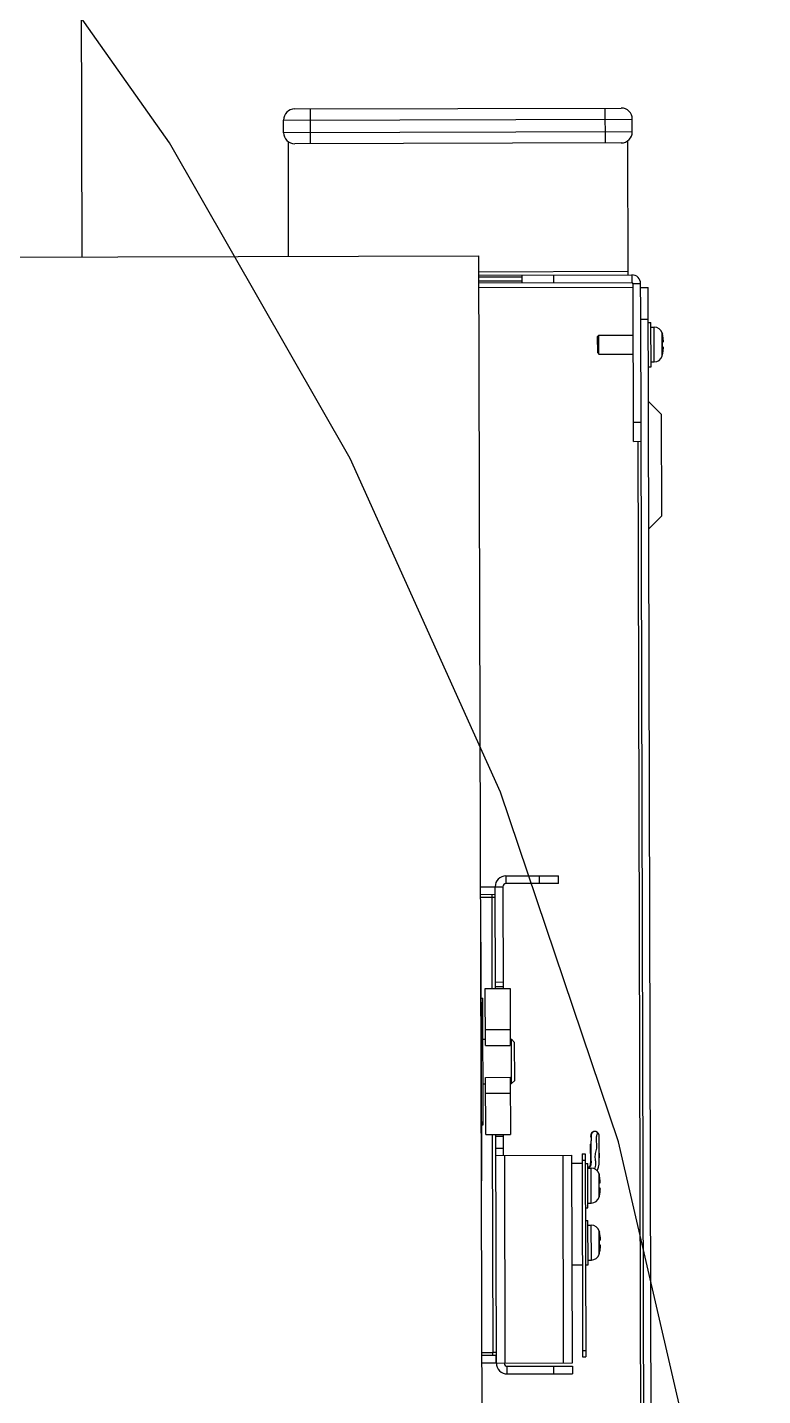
# Model space of a CAD drawing. Extents: x 100 to 738, y -85 to 470.
# Drawn here: x 641.1687 to 641.2847, y 462.8163 to 463.032 of the extents above; entities that cross this region are included whole.
import ezdxf

# ---------------------------------------------------------------- set-up
doc = ezdxf.new("R2010")
doc.units = 0
doc.linetypes.add('HIDDEN', pattern=[0.375, 0.25, -0.125])
doc.layers.get('0').update_dxf_attribs({"linetype": 'CONTINUOUS'})
doc.layers.add('A102', color=2, linetype='CONTINUOUS')
doc.layers.add('TAA', color=2, linetype='CONTINUOUS')

# ---------------------------------------------------------------- blocks, each defined once
blk = doc.blocks.new('G$C31A0D7E1')
at = {"linetype": 'HIDDEN'}
blk.add_line((0.6957007699875235, 0.9238241152889248), (0.6957007699875235, 1.322168096309144), dxfattribs=at)
for p, q in [((0.7171358195310745, 0.9386674481821369), (0.7500145999181881, 0.9386674481821369)), ((0.7187318768314648, 0.9351561221213756), (0.7187318768314648, 0.9386674481821369)), ((0.7484185426179428, 0.9351561221213756), (0.7484185426179428, 0.9386674481821369)), ((0.7160185794208447, 0.9362733622316238), (0.7160185794208447, 0.9375502080718977)), ((0.7160185794208447, 0.9375502080718977), (0.7511318400284179, 0.9375502080718977)), ((0.7511318400284179, 0.9362733622316238), (0.7511318400284179, 0.9375502080718977)), ((0.7511318400284179, 0.9362733622316238), (0.7160185794208447, 0.9362733622316238)), ((0.7164973966110053, 0.9238241152889248), (0.7164973966110053, 0.9353633212671454)), ((0.7500145999181881, 0.9351561221213756), (0.7171358195310745, 0.9351561221213756)), ((0.7506530228384023, 0.9353633212671454), (0.7506530228384023, 0.9218769253825055)), ((0.6871299422846345, 0.9238241152889248), (0.7356500842151097, 0.9238241152889248)), ((0.7356500842151097, 0.7616648495433865), (0.7356500842151097, 0.9238239593200802)), ((0.7506530228384023, 0.9221961368425763), (0.7356500842151097, 0.9221961368425763)), ((0.7356500842151097, 0.9218769253825055), (0.7510360765904438, 0.9218769253825055)), ((0.7356500842151097, 0.92171731965247), (0.7399913600720149, 0.92171731965247)), ((0.7399913600720149, 0.9212704236083673), (0.7356500842151097, 0.9212704236083673)), ((0.7399913600720149, 0.9211108178783411), (0.7399913600720149, 0.9218769253825055)), ((0.7431834746727958, 0.9211108178783411), (0.7431834746727958, 0.9218769253825055)), ((0.7510360765904438, 0.9218769253825055), (0.7510360765904438, 0.9211108178783411)), ((0.7356500842151097, 0.9211108178783411), (0.7510360765904438, 0.9211108178783411)), ((0.7511637611744577, 0.9206000795422223), (0.7356500842151097, 0.9206000795422223)), ((0.7511637611744577, 0.9051183237288778), (0.7511637611744577, 0.9209831332943089)), ((0.7519298686786856, 0.9209831332943089), (0.7511637611744577, 0.9209831332943089)), ((0.7519298686786856, 0.9183011827661866), (0.7519298686786856, 0.9209831332943089)), ((0.7519298686786856, 0.9206000795422223), (0.7526959761827686, 0.9206000795422223)), ((0.7526959761827686, 0.7280248707391764), (0.7526959761827686, 0.9206000795422223)), ((0.7519298686786856, 0.7280248707278268), (0.7519298686786856, 0.9183011827661866)), ((0.7519298686786856, 0.9174079649415322), (0.7526959761827686, 0.9174079649415322)), ((0.7475885928216353, 0.9156842230571641), (0.7477162774057943, 0.915811907641196)), ((0.7477162774057943, 0.9138966388807713), (0.7477162774057943, 0.915811907641196)), ((0.7477162774057943, 0.915811907641196), (0.7511637611744577, 0.915811907641196)), ((0.7526959761827686, 0.9170887534814703), (0.7529513453507962, 0.9170887534814703)), ((0.7529513453507962, 0.9126197930405059), (0.7529513453507962, 0.9170887534814703)), ((0.7529513453507962, 0.9166099362913641), (0.7532788985682456, 0.9166099362913641)), ((0.7532788985682456, 0.9130986102306032), (0.7532788985682456, 0.9166099362913641)), ((0.7540742517808827, 0.9136914315137873), (0.7540742517808827, 0.9160171150088874)), ((0.7540742517808827, 0.9160171150088874), (0.7541020374466786, 0.9159086154351058)), ((0.7541020374466786, 0.9158765039269866), (0.7541020374466786, 0.9159086154351058)), ((0.7475885928216353, 0.914024346086971), (0.7475885928216353, 0.915684200435713)), ((0.7541020374466786, 0.9145960449031157), (0.7541020374466786, 0.9151125016195681)), ((0.7541357296984358, 0.9151152305540826), (0.7541376112428799, 0.9151153984025643)), ((0.7541376112470894, 0.9145931481201197), (0.754136333281256, 0.9145932623368103)), ((0.754182546271244, 0.9151202396245711), (0.7541948954134944, 0.9151220692595405)), ((0.7541948954134944, 0.914586477263143), (0.7541825462697923, 0.9145883068981036)), ((0.7475885928216353, 0.9140243234648032), (0.7477162774057943, 0.9138966388807713)), ((0.7477162774057943, 0.9138966388807713), (0.7511637611744577, 0.9138966388807713)), ((0.7529513453507962, 0.9130986102306032), (0.7532788985682456, 0.9130986102306032)), ((0.7540742517808827, 0.9136914315137873), (0.7541020374466786, 0.9137999310875692)), ((0.7541020374466786, 0.9137999310875692), (0.7541020374466786, 0.9138320425956884)), ((0.7526959761827686, 0.9126197930405059), (0.7529513453507962, 0.9126197930405059)), ((0.7539728220230519, 0.9078616629443141), (0.7526959761827686, 0.9091385087845882)), ((0.7539728220230519, 0.9078616629443141), (0.7539728220230519, 0.8975868126131141)), ((0.7511637611744577, 0.9070335924892937), (0.7519298686786856, 0.9070335924892937)), ((0.7511637611744577, 0.9051183237288778), (0.7519298686786856, 0.9051183237288778)), ((0.7516106572185784, 0.9051183237288778), (0.7516106572185784, 0.7531021884663658)), ((0.7539728220230519, 0.8975868126131141), (0.7526959761827686, 0.8963099667728307)), ((0.7382037758956763, 0.861418274845414), (0.7382037758956763, 0.8606521673412492)), ((0.7382037758956763, 0.861418274845414), (0.7435026861327577, 0.861418274845414)), ((0.7435026861327577, 0.8606521673412492), (0.7382037758956763, 0.8606521673412492)), ((0.7415874173724053, 0.8606521673412492), (0.7415874173724053, 0.861418274845414)), ((0.7435026861327577, 0.8606521673412492), (0.7435026861327577, 0.861418274845414)), ((0.7356500842151097, 0.8603329558811875), (0.7370865357854467, 0.8603329558811875)), ((0.7356500842151097, 0.859566848377014), (0.7370865357854467, 0.859566848377014)), ((0.7367673243253396, 0.859566848377014), (0.7367673243253396, 0.8592476369169435)), ((0.7370865357854467, 0.8603329558811875), (0.7370865357854467, 0.859566848377014)), ((0.7371184569314864, 0.850086268012963), (0.7371184569314864, 0.8603329558811875)), ((0.7371184569314864, 0.8603329558811875), (0.7378845644355693, 0.8603329558811875)), ((0.7378845644355693, 0.8603329558811875), (0.7378845644355693, 0.850086268012963)), ((0.7367673243253396, 0.8592476369169435), (0.7356500842151097, 0.8592476369169435)), ((0.7371184569314864, 0.8592476369169435), (0.7367673243253396, 0.8592476369169435)), ((0.7367992454713792, 0.850086268012963), (0.7367992454713792, 0.8592476369169435)), ((0.7356820053611495, 0.8307420535327745), (0.7356820053611495, 0.8547467553299753)), ((0.7360969802592306, 0.8443404617317241), (0.7360969802592306, 0.850086268012963)), ((0.7360969802592306, 0.850086268012963), (0.7385868296477179, 0.850086268012963)), ((0.7378845644355693, 0.8507094269681733), (0.7371184569314864, 0.8507094269681733)), ((0.7378845644355693, 0.8502458737429986), (0.7371184569314864, 0.8502458737429986)), ((0.7385868296477179, 0.850086268012963), (0.7385868296477179, 0.8443404617317241)), ((0.7356820053611495, 0.8491286336327593), (0.735841611091203, 0.8491286336327593)), ((0.735841611091203, 0.8363601752307069), (0.735841611091203, 0.8491286336327593)), ((0.7385868296477179, 0.8459322061454589), (0.7360969802592306, 0.8459322061454589)), ((0.735841611091203, 0.8449788846518572), (0.7360969802592306, 0.8449788846518572)), ((0.7360969802592306, 0.8443404617317241), (0.7385868296477179, 0.8443404617317241)), ((0.7385868296477179, 0.8449788846518572), (0.7387145142317317, 0.8449788846518572)), ((0.7387145142317317, 0.8405099242108925), (0.7387145142317317, 0.8449788846518572)), ((0.7390337256918387, 0.8446596731917864), (0.7387145142317317, 0.8449788846518572)), ((0.7390337256918387, 0.840829135671671), (0.7390337256918387, 0.8446596731917864)), ((0.735841611091203, 0.8405099242108925), (0.7360969802592306, 0.8405099242108925)), ((0.7360969802592306, 0.8354025408497868), (0.7360969802592306, 0.8411483471310252)), ((0.7360969802592306, 0.8411483471310252), (0.7385868296477179, 0.8411483471310252)), ((0.7385868296477179, 0.8411483471310252), (0.7385868296477179, 0.8354025408497868)), ((0.7385868296477179, 0.8405099242108925), (0.7387145142317317, 0.8405099242108925)), ((0.7390337256918387, 0.8408291356709636), (0.7387145142317317, 0.8405099242108925)), ((0.7360969802592306, 0.8395566027180072), (0.7385868296477179, 0.8395566027180072)), ((0.7356820053611495, 0.8363601752299993), (0.735841611091203, 0.8363601752299993)), ((0.7360969802592306, 0.8354025408497868), (0.7385868296477179, 0.8354025408497868)), ((0.7367992454713792, 0.813472713543037), (0.7367992454713792, 0.8354025408497868)), ((0.7371184569314864, 0.8123873945788107), (0.7371184569314864, 0.8354025408497868)), ((0.7371184569314864, 0.8352429351197515), (0.7378845644355693, 0.8352429351197515)), ((0.7378845644355693, 0.833295745213332), (0.7378845644355693, 0.8354025408497868)), ((0.7466962008055761, 0.8345957077772215), (0.746687098385809, 0.8339813363630862)), ((0.7466982723355198, 0.834680105150678), (0.7466962008055761, 0.8345957077772215)), ((0.7467006912844663, 0.8347562029878567), (0.7466982723355198, 0.834680105150678)), ((0.746703377665229, 0.8348243330892346), (0.7467006912844663, 0.8347562029878567)), ((0.7467062295161001, 0.8348850364614627), (0.746703377665229, 0.8348243330892346)), ((0.746709155525282, 0.8349390259597772), (0.7467062295161001, 0.8348850364614627)), ((0.7468408176352046, 0.8356089345051586), (0.7468019695339106, 0.8355797901562361)), ((0.7470246949008511, 0.8356761004460495), (0.7469624685970042, 0.8356643611856849)), ((0.7472209689393225, 0.8347706475199476), (0.7472210288100287, 0.8347682475952659)), ((0.7371184569314864, 0.8340214192658855), (0.7378845644355693, 0.8340214192658855)), ((0.7371184569314864, 0.833295745213332), (0.7447795319730411, 0.833295745213332)), ((0.7380122490195831, 0.8123873945788107), (0.7380122490195831, 0.833295745213332)), ((0.7438857398849443, 0.8123873945788107), (0.7438857398849443, 0.833295745213332)), ((0.7447795319730411, 0.8123873945788107), (0.7447795319730411, 0.833295745213332)), ((0.7458010086452967, 0.8334234297973548), (0.7458010086452967, 0.81299389635294)), ((0.7458010086452967, 0.8334234297973548), (0.7461202201054038, 0.8334234297973548)), ((0.7461202201054038, 0.8334234297973548), (0.7461202201054038, 0.81299389635294)), ((0.7466628795874988, 0.8324657954171513), (0.7466628794966291, 0.8343810643818612)), ((0.7466847227489452, 0.8334234298044496), (0.7466628795874988, 0.8334234298044496)), ((0.7472462313989134, 0.8340049249245065), (0.7472459241600337, 0.8340014885599345)), ((0.7475102520657111, 0.8332470385341515), (0.7475030680649413, 0.8334963527034556)), ((0.7475226988447897, 0.8327006675172569), (0.7475102520657111, 0.8332470385341515)), ((0.7458010086452967, 0.8324657954171513), (0.7447795319730411, 0.8324657954171513)), ((0.7458010086452967, 0.8327850068772221), (0.7461202201054038, 0.8327850068772221)), ((0.7461202201054038, 0.8324657954171513), (0.7463755892734314, 0.8324657954171513)), ((0.7463755892734314, 0.8279968349761869), (0.7463755892734314, 0.8324657954171513)), ((0.7463755892734314, 0.8319869782270451), (0.7467031424907357, 0.8319869782270451)), ((0.7466907322699079, 0.8324657954171513), (0.7466628795874988, 0.8324657954171513)), ((0.7466968510734028, 0.8325544070302353), (0.7466890255605314, 0.8324410791078902)), ((0.7467031424907357, 0.8284756521662934), (0.7467031424907357, 0.8319869782270451)), ((0.747498495703518, 0.8290684734494778), (0.747498495703518, 0.8313941569445685)), ((0.747498495703518, 0.8313941569445685), (0.7475262813693139, 0.8312856573707867)), ((0.7475262813693139, 0.8312535458626676), (0.7475262813693139, 0.8312856573707867)), ((0.7475262813693139, 0.8299730868387968), (0.7475262813693139, 0.8304895435552491)), ((0.7475599736210711, 0.8304922724897636), (0.7475618551655151, 0.8304924403382454)), ((0.7476067901938793, 0.8304972815602527), (0.7476191393359845, 0.8304991111952219)), ((0.747498495703518, 0.8290684734494778), (0.7475262813693139, 0.8291769730232591)), ((0.7475262813693139, 0.8291769730232591), (0.7475262813693139, 0.8292090845313694)), ((0.7475618551697247, 0.8299701900558007), (0.7475605772037462, 0.8299703042725003)), ((0.7476191393359845, 0.8299635191988246), (0.7476067901924277, 0.8299653488337938)), ((0.7461202201054038, 0.8279968349761869), (0.7463755892734314, 0.8279968349761869)), ((0.7463755892734314, 0.8284756521662934), (0.7467031424907357, 0.8284756521662934)), ((0.7461202201054038, 0.826719989135904), (0.7463755892734314, 0.826719989135904)), ((0.7463755892734314, 0.8222510286949393), (0.7463755892734314, 0.826719989135904)), ((0.7463755892734314, 0.8262411719458068), (0.7467031424907357, 0.8262411719458068)), ((0.7467031424907357, 0.8227298458850459), (0.7467031424907357, 0.8262411719458068)), ((0.747498495703518, 0.8233226671682301), (0.747498495703518, 0.8256483506633301)), ((0.747498495703518, 0.8256483506633301), (0.7475262813693139, 0.8255398510895481)), ((0.7475262813693139, 0.8255077395814289), (0.7475262813693139, 0.8255398510895481)), ((0.7475262813693139, 0.8242272805575585), (0.7475262813693139, 0.8247437372740016)), ((0.7475599736210711, 0.824746466208516), (0.7475618551655151, 0.8247466340569978)), ((0.7475618551697247, 0.824224383774553), (0.7475605772037462, 0.8242244979912527)), ((0.7476067901938793, 0.8247514752790138), (0.7476191393359845, 0.824753304913974)), ((0.7476191393359845, 0.8242177129175857), (0.7476067901924277, 0.8242195425525459)), ((0.7447795319730411, 0.8222510286949393), (0.7458010086452967, 0.8222510286949393)), ((0.7461202201054038, 0.8222510286949393), (0.7463755892734314, 0.8222510286949393)), ((0.7463755892734314, 0.8227298458850459), (0.7467031424907357, 0.8227298458850459)), ((0.747498495703518, 0.8233226671682301), (0.7475262813693139, 0.8234311667420119)), ((0.7475262813693139, 0.8234311667420119), (0.7475262813693139, 0.8234632782501307)), ((0.7356500842151097, 0.813472713543037), (0.7367673243253396, 0.813472713543037)), ((0.7370865357854467, 0.8131535020829666), (0.7356500842151097, 0.8131535020829666)), ((0.7367673243253396, 0.8131535020829666), (0.7367673243253396, 0.813472713543037)), ((0.7371184569314864, 0.813472713543037), (0.7367673243253396, 0.813472713543037)), ((0.7370865357854467, 0.8123873945788107), (0.7370865357854467, 0.8131535020829666)), ((0.7458010086452967, 0.8136323192730724), (0.7461202201054038, 0.8136323192730724)), ((0.7458010086452967, 0.81299389635294), (0.7461202201054038, 0.81299389635294)), ((0.7370865357854467, 0.8123873945788107), (0.7356500842151097, 0.8123873945788107)), ((0.7371184569314864, 0.8123873945788107), (0.7447795319730411, 0.8123873945788107)), ((0.7382037758956763, 0.8113020756145662), (0.7382037758956763, 0.81206818311874)), ((0.7382037758956763, 0.81206818311874), (0.7447795319730411, 0.81206818311874)), ((0.7382037758956763, 0.8113020756145662), (0.7447795319730411, 0.8113020756145662)), ((0.7428642632126886, 0.81206818311874), (0.7428642632126886, 0.8113020756145662)), ((0.7447795319730411, 0.81206818311874), (0.7447795319730411, 0.8113020756145662))]:
    blk.add_line(p, q)
for points in [[(0.7467307344037099, 0.8354745875920656), (0.7467122937591101, 0.8354224289885316), (0.7467015938413702, 0.835367891118976), (0.7466988216451257, 0.8353136165747589), (0.7467027999307989, 0.8352615402901886), (0.7467102997863848, 0.8352228475774104)], [(0.7467146435541164, 0.8350264649793551), (0.746712097270324, 0.8349870783569016), (0.746709155525282, 0.8349390259597772)], [(0.7467108976963753, 0.8352339259494602), (0.7467099649490733, 0.8352166435459116), (0.7467096201638427, 0.8351986362223659), (0.7467099314361216, 0.8351814394590014), (0.7467107210645249, 0.8351664244520566), (0.7467116977041116, 0.835154357835388), (0.7467126347684543, 0.8351451365100551), (0.7467134423308665, 0.8351381170805481), (0.7467151686399564, 0.8351242055067547)], [(0.7467188025972153, 0.83530008803911), (0.7467171602577606, 0.8352895241763498), (0.7467154754532285, 0.8352777273621683), (0.7467138033292413, 0.8352645660253873), (0.7467122337416479, 0.8352499598311457), (0.7467108976963753, 0.8352339259494602)], [(0.7467163405212646, 0.8350568557511358), (0.746715604544503, 0.8350426465935228), (0.7467146435541164, 0.8350264649793551)], [(0.7467151686399564, 0.8351242055067547), (0.7467156051091731, 0.835120594443429), (0.7467160035438681, 0.8351171051188362), (0.7467163603060559, 0.8351136981465574), (0.7467166652132402, 0.8351104024903946), (0.7467169070364696, 0.8351072839590072), (0.7467170753332671, 0.835104458150187), (0.7467172072002798, 0.8351009721744851), (0.7467173043469049, 0.8350957492606955), (0.7467173105537759, 0.835088808489151), (0.7467171774860045, 0.8350800612297287), (0.7467168618936367, 0.8350693639117485), (0.7467163405212646, 0.8350568557511358)], [(0.7468743714358089, 0.8356032948693204), (0.7468593062728422, 0.8355910062488703), (0.746845374607989, 0.835578376294908), (0.7468322538188116, 0.8355652127704665), (0.7468195962438906, 0.8355511592617755), (0.7468073029267539, 0.8355359964507126), (0.7467954561971702, 0.8355196592769863), (0.7467842611801849, 0.8355022566506136), (0.7467736041013078, 0.8354833990222147), (0.7467654440157507, 0.8354670635566336), (0.7467589323779559, 0.8354525623850857), (0.7467533994820915, 0.8354389847873452), (0.7467484816841075, 0.8354257278999399), (0.7467441569476448, 0.8354129299066745), (0.7467405618016555, 0.83540129716576), (0.7467375365842946, 0.8353906659699571), (0.7467349519659359, 0.8353808619872392), (0.7467327075044001, 0.8353717232397887), (0.7467307250245252, 0.8353631009445599), (0.746728999195768, 0.8353551318432263), (0.7467274990132406, 0.8353478677970155), (0.746726099053992, 0.8353408348769203), (0.7467247277641613, 0.8353337245551447), (0.7467233366242173, 0.8353262869267101), (0.7467218929592138, 0.8353183077808537), (0.7467203823420479, 0.8353096244956671), (0.7467188025972153, 0.83530008803911)], [(0.7468015957662985, 0.8355794674972907), (0.746783347589279, 0.8355611393158653), (0.7467552042463556, 0.8355218026684472), (0.7467307344037099, 0.8354745875920656)], [(0.7469624685970042, 0.8356643611856849), (0.7468996604274905, 0.8356417330223017), (0.7468408176352046, 0.8356089345051586)], [(0.7470226735191269, 0.8356700220349013), (0.7470114628346514, 0.8356677451804269), (0.7469996812270605, 0.8356649228871955), (0.7469873680209079, 0.8356614917371212), (0.746974616675044, 0.8356574051529971), (0.7469614968569828, 0.8356526145075658), (0.746948073093709, 0.8356470721127603), (0.7469343450054855, 0.8356407005030487), (0.7469202081379271, 0.8356333519870924), (0.7469056110205576, 0.8356248679834954), (0.7468902062401802, 0.8356148458608857), (0.7468743714358089, 0.8356032948693204)], [(0.7471178328040946, 0.8356743561944774), (0.7471100243278567, 0.8356749022886752), (0.7470999371562697, 0.8356754152522626), (0.747089875989119, 0.8356756782888968), (0.7470804352683919, 0.8356756801516734), (0.7470713436776616, 0.8356754461987506), (0.7470623334702612, 0.8356749781538791), (0.7470531317928158, 0.8356742516073168), (0.7470434894970623, 0.8356732177388618), (0.7470333371248062, 0.8356718249724433), (0.7470226735191269, 0.8356700220349013)], [(0.7471444324275563, 0.8356709151843144), (0.747085870536573, 0.8356780155686767), (0.7470246949008511, 0.8356761004460495)], [(0.7471835437458179, 0.8356654952581759), (0.7471812842840899, 0.8356659761871242), (0.7471725415765853, 0.8356676969184909), (0.7471629584109345, 0.8356693394841855), (0.7471524939371039, 0.835670864112609), (0.7471416800033291, 0.8356721742933427), (0.747132845995059, 0.8356730725458799), (0.7471270226572903, 0.8356735976416358), (0.7471230009000046, 0.8356739395901797), (0.7471178328040946, 0.8356743561944774)], [(0.7475030680649413, 0.8334963527034556), (0.7475075204981322, 0.8337330027127908), (0.7475157947939478, 0.8339651003169731), (0.7475173597898588, 0.8341939826183249), (0.7475180945138948, 0.8344185530552611), (0.747522030813952, 0.8346258033408342), (0.7475280550684493, 0.8347923262938206), (0.7475340936150512, 0.8349202760113417), (0.7475375534970073, 0.835022398179242), (0.7475386129540988, 0.8350926908368236), (0.7475390238764217, 0.8351445097206187), (0.7475385868185835, 0.8351925316160237), (0.7475347110501431, 0.8352517083828567), (0.7475220435320932, 0.8353247118926816), (0.7474921711214707, 0.8354119310131533), (0.7474386678750449, 0.835502163206769), (0.7473618436630001, 0.8355808478151654), (0.7472638580924903, 0.8356397322069977), (0.7471829811519491, 0.8356656162783338)], [(0.7466869355014251, 0.8335195684067414), (0.7466823633889503, 0.8333318010429536), (0.7466809720135578, 0.833229645640889), (0.7466819161098576, 0.8331228250888788), (0.7466849734930908, 0.8330132229452456), (0.7466941872842336, 0.8327850439270282)], [(0.746687098385809, 0.8339813363630862), (0.7466865504224116, 0.8339116883019809), (0.7466864598337981, 0.8338396488944702), (0.7466876057610403, 0.833688797995553)], [(0.7466876057610403, 0.833688797995553), (0.746687844923498, 0.8336066277086776), (0.7466869355014251, 0.8335195684067414)], [(0.7475193541649662, 0.8328522013258234), (0.7475315331390239, 0.8329223647673025), (0.7475465424966187, 0.8330441308878317), (0.7475558707606131, 0.8331677110026674), (0.7475571191632823, 0.8332874604905985), (0.747551832385914, 0.8333857090529699), (0.7475428733758002, 0.8334700538579733), (0.747534186327492, 0.8335302794089527), (0.7475219485383274, 0.8335928741615813), (0.7475057728742711, 0.8336401152458826)], [(0.7466890255605314, 0.8324410791078902), (0.7466711830726932, 0.8323294079171375), (0.7466413789875862, 0.8322228081778849), (0.7465971074621027, 0.8321275559180097), (0.746537081914182, 0.8320484434378609), (0.7464644299348552, 0.8319869782270451)], [(0.7465267138968885, 0.8321456734595944), (0.7464970352469262, 0.8320972835899889), (0.7464812120113238, 0.8320727695813424), (0.7464686878277346, 0.8320550285766303)], [(0.7466221894146674, 0.8324237625742533), (0.746621114138104, 0.8323952132865684), (0.746620860506157, 0.8323658264440432), (0.7466212093298675, 0.8323360711392822), (0.7466213511632346, 0.8323075754096024), (0.7466195546007671, 0.8322818088726474), (0.7466140611317938, 0.8322618670623921), (0.7466044188694269, 0.8322456833470965), (0.7465902023706129, 0.8322289682447458), (0.7465736861952542, 0.8322107812732454), (0.7465573485624795, 0.8321910347310219), (0.7465416854279746, 0.8321690640531627), (0.7465267138968885, 0.8321456734595944)], [(0.7466628795874988, 0.8327212831701334), (0.7466572643444462, 0.8326907059490636), (0.7466502577869681, 0.832650989682612), (0.746644228964885, 0.8326146925617522), (0.7466389588503648, 0.8325805044738476), (0.7466342557511239, 0.8325470677068701), (0.7466301506406952, 0.832514315520064), (0.7466266967819833, 0.8324822969053267), (0.746624044768871, 0.8324521704512668), (0.7466221894146674, 0.8324237625742533)], [(0.7466941872842336, 0.8327850439270282), (0.7466974969481252, 0.8326688626656558), (0.7466968510734028, 0.8325544070302353)], [(0.7473066658915054, 0.8317216886236828), (0.7473408004277104, 0.8317713342775491), (0.7474592157692534, 0.8320742121504194), (0.7475140103174523, 0.8323967439466644), (0.7475226988447897, 0.8327006675172569)]]:
    blk.add_lwpolyline(points)
blk.add_arc((0.3816461684892614, 0.7309883956511141), 0.382055660751, 358.5637245604845, 177.3470078906941, dxfattribs=at)
for centre, radius, start, end in [((0.7171358195310745, 0.9375502080718977), 0.0011172401102418, 90, 180), ((0.7500145999181881, 0.9375502080718977), 0.0011172401102418, 0, 89.99999999870187), ((0.7171358195310745, 0.9362733622316238), 0.0011172401102418, 180, 270), ((0.7500145999181881, 0.9362733622316238), 0.0011172401102418, 270.0000000012981, 0), ((0.7510360765904438, 0.9209831332943089), 0.0008937920881935, 0, 90), ((0.7510360765904438, 0.9209831332943089), 0.0001276845840276, 0, 90), ((0.7532788985682456, 0.9157799864951833), 0.0008299497961796, 16.60154959895158, 90), ((0.7497604395919564, 0.9148590642653577), 0.0044592213886998, 12.46748867221185, 13.18908031312392), ((0.7497581193033573, 0.9148586684764833), 0.0044615724087682, 7.096632068130237, 12.46601875329915), ((0.7539255113719042, 0.9175012976523891), 0.0023953095710396, 274.2263334095935, 275.0348976464488), ((0.7539255066603201, 0.9122071908390672), 0.0023953677916631, 84.96511196066307, 85.77365650309626), ((0.75401300422695, 0.9165152118717468), 0.0014053485895224, 275.086883163415, 276.0580197997363), ((0.7540130062449562, 0.9131933555074947), 0.0014053276364822, 83.94197222584509, 84.91312320739281), ((0.754048977051548, 0.9161692646664434), 0.0010575371616247, 276.0979913676919, 276.2230293237586), ((0.7540489824540908, 0.9135393327130013), 0.0010574860182739, 83.77696304140618, 83.90200695397841), ((0.7540785710354005, 0.9159046900839777), 0.0007913139803615, 276.1694491150359, 277.4034279779359), ((0.7540785702778136, 0.9138038500324769), 0.0007913204312704, 82.59657737411389, 83.8305462384854), ((0.7541049725762259, 0.915697327604093), 0.0005822784678139, 277.4563898379531, 277.6559575874705), ((0.7541049780056231, 0.9140112601968812), 0.0005822368334179, 82.34403090959586, 82.54361281603953), ((0.749760447039505, 0.9148590752859506), 0.0044592122486116, 6.041141938381085, 7.095140093489499), ((0.74976044867879, 0.9148494710444881), 0.0044592105972244, 352.9048597496849, 353.9588582950236), ((0.7504911674939443, 0.9150320543496036), 0.0037155626723547, 2.368812008201979, 4.574253861163764), ((0.7534530292652027, 0.9152555189961898), 0.0007537733180579, 349.8024725993801, 354.679594451034), ((0.7534530292652027, 0.9144530275264944), 0.0007537733180579, 5.320405548965989, 10.19752740061986), ((0.7504899917785406, 0.9146765806386287), 0.0037167416976164, 355.425832167501, 356.1661568271962), ((0.7504915968255284, 0.9146764722720073), 0.0037151329967048, 356.1661692526169, 356.8953121458811), ((0.750492841667292, 0.9146764040295686), 0.0037138862858451, 356.8953232698998, 357.6314791357679), ((0.7532788985682456, 0.9139285600267839), 0.0008299497961796, 270, 343.3984504010484), ((0.7497604392670897, 0.9148494823310944), 0.0044592217220984, 346.8109197185084, 347.5325113055959), ((0.7497581190288609, 0.914849878093722), 0.0044615726868368, 347.5339814059899, 352.9033677561317), ((0.7382037758956763, 0.8603329558811875), 0.0010853189642349, 90, 180), ((0.7382037758956763, 0.8603329558811875), 0.0003192114600691, 90, 180), ((0.7470778543948554, 0.8343810641768598), 0.0004149748980898, 158.0776158612352, 179.9999716449445), ((0.74707785448558, 0.8352429351197515), 0.0004149748980898, 150.2264722797518, 208.7940901970091), ((0.7471280770702377, 0.8354081172377764), 0.0002632869125197, 69.91119087507181, 77.83875947337734), ((0.7470665327005963, 0.83351805004054), 0.0004081178599674, 174.4865311556262, 184.5078684315067), ((0.7470688156031005, 0.8335183269117912), 0.0004104154717024, 184.5213524129556, 193.0446646428219), ((0.7461202200990168, 0.8324657954242461), 0.0005426594899204, 298.1707660380008, 1.2074182697e-06), ((0.7467031424907357, 0.8311570284308738), 0.0008299497961796, 16.60154959891999, 90), ((0.7431846835188014, 0.8302361062017467), 0.004459221385153, 12.4674886717339, 13.18908031321924), ((0.7473497552945395, 0.8328783395887779), 0.002395309571749, 274.2263334095964, 275.0348976451404), ((0.7431823632259925, 0.8302357104121735), 0.0044615724087682, 7.096632068227809, 12.46601875329322), ((0.7474372481494402, 0.8318922538074371), 0.0014053485895224, 275.086883163415, 276.0580197997363), ((0.7474732209776672, 0.8315463065709153), 0.0010575371297035, 276.0979913650734, 276.2230293263771), ((0.7475028149573101, 0.8312817320253383), 0.0007913139867457, 276.1694491176562, 277.4034279700661), ((0.7475292165278931, 0.8310743693205837), 0.000582278246494, 277.4563898208801, 277.6559576453149), ((0.7431846909606885, 0.8302361172216411), 0.004459212249321, 6.041141938483836, 7.095140093286539), ((0.7439154114151281, 0.8304090962852846), 0.003715562673064, 2.36881200840744, 4.574253860865693), ((0.7468772731871124, 0.8306325609318708), 0.0007537733180579, 349.8024725999629, 354.6795944504236), ((0.7467031424907357, 0.829305601962465), 0.0008299497961796, 270, 343.3984504010484), ((0.7473497505829556, 0.8275842327747484), 0.0023953677916631, 84.96511196066307, 85.7736565030989), ((0.743184683173322, 0.8302265242703228), 0.004459221739123, 346.8109197201315, 347.5325113043642), ((0.743182362952222, 0.8302269200294033), 0.0044615726861275, 347.5339814056056, 352.9033677565091), ((0.747437250169043, 0.8285703974630443), 0.0014053276166201, 83.9419722192969, 84.91312321393916), ((0.7474732262489859, 0.8289163734612237), 0.0010574872128341, 83.77696311216134, 83.90200688323341), ((0.747502814200449, 0.8291808919681674), 0.0007913204312704, 82.59657737410976, 83.83054623849338), ((0.7475292219587418, 0.829388302360272), 0.000582236604295, 82.3440308517341, 82.54361283575885), ((0.743184692605635, 0.8302265129801691), 0.0044592105936776, 352.9048597492796, 353.9588582955311), ((0.7468772731871124, 0.8298300694614674), 0.0007537733180579, 5.320405549576407, 10.19752740003715), ((0.743914235701176, 0.8300536225743101), 0.0037167416976164, 355.425832167501, 356.1661568271962), ((0.7439158407516473, 0.8300535142076977), 0.0037151329938674, 356.1661692523065, 356.895312146066), ((0.7439170855990724, 0.8300534459645414), 0.0037138862766234, 356.8953232690102, 357.6314791367749), ((0.7467031424907357, 0.825411222149626), 0.0008299497961796, 16.60154959895158, 90), ((0.7431846835180755, 0.824490299920499), 0.0044592213858623, 12.46748867210878, 13.18908031349798), ((0.7431823632259925, 0.824489904130926), 0.0044615724087682, 7.096632068026694, 12.46601875329322), ((0.7431846909606885, 0.8244903109403928), 0.004459212249321, 6.041141938587132, 7.095140093390002), ((0.7439154114151281, 0.8246632900040463), 0.003715562673064, 2.368812008400668, 4.574253860858834), ((0.7473497552967168, 0.8271325332798773), 0.002395309544084, 274.2263334056764, 275.0348976503711), ((0.7473497505829556, 0.8218384264935094), 0.0023953677916631, 84.96511196066307, 85.7736565030989), ((0.743184683186096, 0.8244807179862444), 0.0044592217263546, 346.8109197186066, 347.5325113051172), ((0.743182362952222, 0.8244811137481647), 0.0044615726868368, 347.5339814058145, 352.9033677564078), ((0.7474372481508917, 0.8261464475169631), 0.0014053485795914, 275.0868831621072, 276.0580198036777), ((0.7474372501683171, 0.8228245911718624), 0.0014053276265512, 83.94197222060546, 84.91312320870077), ((0.7474732209152487, 0.825800500870641), 0.0010575377142152, 276.0979913834144, 276.2230292739551), ((0.747473226373823, 0.8231705683362346), 0.0010574860494857, 83.77696304271655, 83.90200695136821), ((0.7475028149565843, 0.8255359257497701), 0.0007913139924206, 276.1694491242106, 277.4034279687435), ((0.7475028142017554, 0.8234350856982693), 0.0007913204199207, 82.59657736491188, 83.83054624896899), ((0.7475292164979903, 0.8253285632663377), 0.0005822784756169, 277.4563898392795, 277.6559575861551), ((0.7475292219282583, 0.8236424958513239), 0.0005822368334179, 82.34403090958506, 82.54361281602871), ((0.7431846925999738, 0.8244807066989303), 0.0044592105993524, 352.9048597496901, 353.9588582945433), ((0.7468772731871124, 0.8248867546506325), 0.0007537733180579, 349.8024725999629, 354.6795944504236), ((0.7468772731871124, 0.8240842631802198), 0.0007537733180579, 5.320405549576407, 10.19752740007039), ((0.7439142356989985, 0.8243078162930622), 0.0037167416997445, 355.425832167708, 356.1661568269932), ((0.7439158407481635, 0.82430770792645), 0.0037151329967048, 356.1661692526101, 356.8953121458811), ((0.7439170855997982, 0.8243076396832943), 0.0037138862759141, 356.8953232689039, 357.6314791367678), ((0.7467031424907357, 0.8235597956812261), 0.0008299497961796, 270, 343.39845040108), ((0.7382037758956763, 0.8123873945788107), 0.0010853189642349, 180, 270), ((0.7382037758956763, 0.8123873945788107), 0.0003192114600691, 183.6832761711043, 270)]:
    blk.add_arc(centre, radius, start, end)
for points, knots in [([(0.7468019679583504, 0.8355797887786554), (0.7468116719420607, 0.8355879444931364), (0.7468489613252975, 0.8356036780145835), (0.7468849098970977, 0.8356197234957033), (0.7469103431219218, 0.8356288938848098)], [0, 0, 0, 0, 0.3191996409, 1, 1, 1, 1]), ([(0.7472185098761553, 0.8356553861320001), (0.7472631972142371, 0.8356389996975682), (0.7473271477466039, 0.8355938595538482), (0.7473489199898424, 0.83549797504531), (0.7473190658081929, 0.835421639999955), (0.7472769003145756, 0.8353247569029115), (0.7472416743921616, 0.8351824122055671), (0.747219242518315, 0.8349928040443511), (0.7472190176273493, 0.8348498404201031), (0.7472209689393225, 0.8347706475199476)], [0, 0, 0, 0, 0.1496319224, 0.2170113844, 0.293420721, 0.4004034945, 0.5515722450000001, 0.7509636099, 1, 1, 1, 1]), ([(0.7472210288100287, 0.8347682475952659), (0.7472224816164457, 0.8347107185398193), (0.747234175752431, 0.8344566166689354), (0.7472635415127482, 0.8342011999553964), (0.7472462313989134, 0.8340049249245065)], [0, 0, 0, 0, 0.2260445941, 1, 1, 1, 1]), ([(0.7472459241600337, 0.8340014885599345), (0.7472373491556247, 0.8339068695510395), (0.7471986310888513, 0.8337216355288585), (0.747120658240454, 0.8334551915802328), (0.7470833799388314, 0.833186323527733), (0.7470972345694756, 0.8329240593417793), (0.7471349691393322, 0.8326700787059792), (0.747150221482738, 0.8324125220988314), (0.7471219580765841, 0.8321571807071372), (0.7470845810903725, 0.8319856922616946), (0.7470462027342019, 0.8319093318134891)], [0, 0, 0, 0, 0.1343798014, 0.2663299525, 0.3928206058, 0.5159344294000001, 0.6362773964000001, 0.7562983365000001, 0.8791200329, 1, 1, 1, 1])]:
    blk.add_open_spline(points, degree=3, knots=knots)
blk = doc.blocks.new('AUTO-ATENDE')
at = {"layer": 'TAA', "xscale": 1.56637233478988, "yscale": 1.56637233478988, "zscale": 1.56637233478988, "rotation": 268.420277777788}
blk.add_blockref('G$C31A0D7E1', (98.33148851942363, 75.42473525306075, 5.0701736e-09), dxfattribs=at)
blk = doc.blocks.new('BASE ARQ')
at = {"layer": 'A102', "linetype": 'Continuous', "ltscale": 0.02, "rotation": 91.73371018686326}
blk.add_blockref('AUTO-ATENDE', (828.1883745835607, 387.4554834782537, 2.5350868e-09), dxfattribs=at)

msp = doc.modelspace()

# ---------------------------------------------------------------- block references
msp.add_blockref('BASE ARQ', (-109.7316768029128, -21.91422645717643))

doc.saveas('drawing.dxf')
